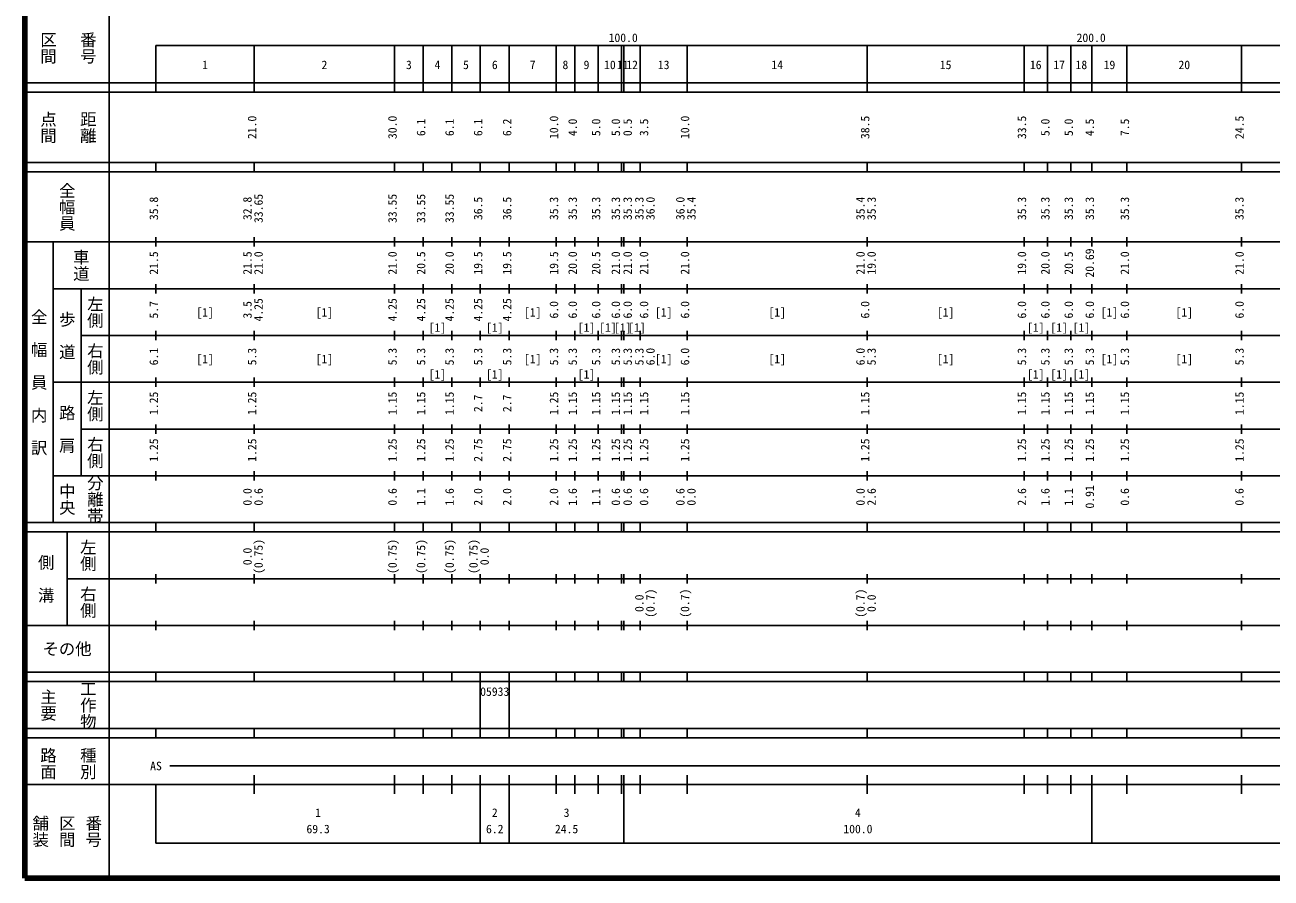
# Model space of a CAD drawing. Units: millimetres on the paper, enlarged 1000 times. Extents: x 40000 to 680000, y 20000 to 380000.
# Drawn here: x 40000 to 306292, y 20000 to 202409 of the extents above; entities that cross this region are included whole.
import ezdxf
from ezdxf.enums import TextEntityAlignment as Align

# ---------------------------------------------------------------- set-up
doc = ezdxf.new("R2010")
doc.units = ezdxf.units.MM
doc.header["$LTSCALE"] = 1000
doc.layers.add('M-TTL', color=2, linetype='Continuous', lineweight=140)
doc.layers.add('M-TTL-BAND', color=7, linetype='Continuous', lineweight=25)
doc.styles.add('@ＭＳ ゴシック', font='')
doc.styles.add('ＭＳ ゴシック', font='')
doc.styles.get('@ＭＳ ゴシック').set_extended_font_data('@MS Gothic')
doc.styles.get('ＭＳ ゴシック').set_extended_font_data('MS Gothic')

msp = doc.modelspace()

# ---------------------------------------------------------------- linework, layer by layer
at = {"layer": 'M-TTL'}
for p, q in [((40000, 380000), (40000, 20000)), ((40000, 20000), (680000, 20000))]:
    msp.add_line(p, q, dxfattribs=at)
at = {"layer": 'M-TTL-BAND'}
for p, q in [((58000, 370000), (58000, 20000)), ((68000, 198000), (579000, 198000)), ((68000, 198000), (68000, 188000)), ((89000, 188000), (89000, 198000)), ((119000, 188000), (119000, 198000)), ((125100, 188000), (125100, 198000)), ((131200, 188000), (131200, 198000)), ((137300, 188000), (137300, 198000)), ((143500, 188000), (143500, 198000)), ((153500, 188000), (153500, 198000)), ((157500, 188000), (157500, 198000)), ((162500, 188000), (162500, 198000)), ((167500, 188000), (167500, 198000)), ((168000, 188000), (168000, 198000)), ((171500, 188000), (171500, 198000)), ((181500, 188000), (181500, 198000)), ((220000, 188000), (220000, 198000)), ((253500, 188000), (253500, 198000)), ((258500, 188000), (258500, 198000)), ((263500, 188000), (263500, 198000)), ((268000, 188000), (268000, 198000)), ((275500, 188000), (275500, 198000)), ((300000, 188000), (300000, 198000)), ((40000, 190000), (579000, 190000)), ((40000, 188000), (579000, 188000)), ((40000, 173000), (579000, 173000)), ((40000, 171000), (579000, 171000)), ((68000, 171000), (68000, 173000)), ((89000, 171000), (89000, 173000)), ((119000, 171000), (119000, 173000)), ((125100, 171000), (125100, 173000)), ((131200, 171000), (131200, 173000)), ((137300, 171000), (137300, 173000)), ((143500, 171000), (143500, 173000)), ((153500, 171000), (153500, 173000)), ((157500, 171000), (157500, 173000)), ((162500, 171000), (162500, 173000)), ((167500, 171000), (167500, 173000)), ((168000, 171000), (168000, 173000)), ((171500, 171000), (171500, 173000)), ((181500, 171000), (181500, 173000)), ((220000, 171000), (220000, 173000)), ((253500, 171000), (253500, 173000)), ((258500, 171000), (258500, 173000)), ((263500, 171000), (263500, 173000)), ((268000, 171000), (268000, 173000)), ((275500, 171000), (275500, 173000)), ((300000, 171000), (300000, 173000)), ((40000, 156000), (579000, 156000)), ((46000, 96000), (46000, 156000)), ((68000, 155000), (68000, 157000)), ((89000, 155000), (89000, 157000)), ((119000, 155000), (119000, 157000)), ((125100, 155000), (125100, 157000)), ((131200, 155000), (131200, 157000)), ((137300, 155000), (137300, 157000)), ((143500, 155000), (143500, 157000)), ((153500, 155000), (153500, 157000)), ((157500, 155000), (157500, 157000)), ((162500, 155000), (162500, 157000)), ((167500, 155000), (167500, 157000)), ((168000, 155000), (168000, 157000)), ((171500, 155000), (171500, 157000)), ((181500, 155000), (181500, 157000)), ((220000, 155000), (220000, 157000)), ((253500, 155000), (253500, 157000)), ((258500, 155000), (258500, 157000)), ((263500, 155000), (263500, 157000)), ((268000, 155000), (268000, 157000)), ((275500, 155000), (275500, 157000)), ((300000, 155000), (300000, 157000)), ((68000, 145000), (68000, 147000)), ((89000, 145000), (89000, 147000)), ((119000, 145000), (119000, 147000)), ((125100, 145000), (125100, 147000)), ((131200, 145000), (131200, 147000)), ((137300, 145000), (137300, 147000)), ((143500, 145000), (143500, 147000)), ((153500, 145000), (153500, 147000)), ((157500, 145000), (157500, 147000)), ((162500, 145000), (162500, 147000)), ((167500, 145000), (167500, 147000)), ((168000, 145000), (168000, 147000)), ((171500, 145000), (171500, 147000)), ((181500, 145000), (181500, 147000)), ((220000, 145000), (220000, 147000)), ((253500, 145000), (253500, 147000)), ((258500, 145000), (258500, 147000)), ((263500, 145000), (263500, 147000)), ((268000, 145000), (268000, 147000)), ((275500, 145000), (275500, 147000)), ((300000, 145000), (300000, 147000)), ((46000, 146000), (579000, 146000)), ((52000, 146000), (52000, 106000)), ((52000, 136000), (579000, 136000)), ((68000, 135000), (68000, 137000)), ((89000, 135000), (89000, 137000)), ((119000, 135000), (119000, 137000)), ((125100, 135000), (125100, 137000)), ((131200, 135000), (131200, 137000)), ((137300, 135000), (137300, 137000)), ((143500, 135000), (143500, 137000)), ((153500, 135000), (153500, 137000)), ((157500, 135000), (157500, 137000)), ((162500, 135000), (162500, 137000)), ((167500, 135000), (167500, 137000)), ((168000, 135000), (168000, 137000)), ((171500, 135000), (171500, 137000)), ((181500, 135000), (181500, 137000)), ((220000, 135000), (220000, 137000)), ((253500, 135000), (253500, 137000)), ((258500, 135000), (258500, 137000)), ((263500, 135000), (263500, 137000)), ((268000, 135000), (268000, 137000)), ((275500, 135000), (275500, 137000)), ((300000, 135000), (300000, 137000)), ((46000, 126000), (579000, 126000)), ((68000, 125000), (68000, 127000)), ((89000, 125000), (89000, 127000)), ((119000, 125000), (119000, 127000)), ((125100, 125000), (125100, 127000)), ((131200, 125000), (131200, 127000)), ((137300, 125000), (137300, 127000)), ((143500, 125000), (143500, 127000)), ((153500, 125000), (153500, 127000)), ((157500, 125000), (157500, 127000)), ((162500, 125000), (162500, 127000)), ((167500, 125000), (167500, 127000)), ((168000, 125000), (168000, 127000)), ((171500, 125000), (171500, 127000)), ((181500, 125000), (181500, 127000)), ((220000, 125000), (220000, 127000)), ((253500, 125000), (253500, 127000)), ((258500, 125000), (258500, 127000)), ((263500, 125000), (263500, 127000)), ((268000, 125000), (268000, 127000)), ((275500, 125000), (275500, 127000)), ((300000, 125000), (300000, 127000)), ((52000, 116000), (579000, 116000)), ((68000, 115000), (68000, 117000)), ((89000, 115000), (89000, 117000)), ((119000, 115000), (119000, 117000)), ((125100, 115000), (125100, 117000)), ((131200, 115000), (131200, 117000)), ((137300, 115000), (137300, 117000)), ((143500, 115000), (143500, 117000)), ((153500, 115000), (153500, 117000)), ((157500, 115000), (157500, 117000)), ((162500, 115000), (162500, 117000)), ((167500, 115000), (167500, 117000)), ((168000, 115000), (168000, 117000)), ((171500, 115000), (171500, 117000)), ((181500, 115000), (181500, 117000)), ((220000, 115000), (220000, 117000)), ((253500, 115000), (253500, 117000)), ((258500, 115000), (258500, 117000)), ((263500, 115000), (263500, 117000)), ((268000, 115000), (268000, 117000)), ((275500, 115000), (275500, 117000)), ((300000, 115000), (300000, 117000)), ((68000, 105000), (68000, 107000)), ((89000, 105000), (89000, 107000)), ((119000, 105000), (119000, 107000)), ((125100, 105000), (125100, 107000)), ((131200, 105000), (131200, 107000)), ((137300, 105000), (137300, 107000)), ((143500, 105000), (143500, 107000)), ((153500, 105000), (153500, 107000)), ((157500, 105000), (157500, 107000)), ((162500, 105000), (162500, 107000)), ((167500, 105000), (167500, 107000)), ((168000, 105000), (168000, 107000)), ((171500, 105000), (171500, 107000)), ((181500, 105000), (181500, 107000)), ((220000, 105000), (220000, 107000)), ((253500, 105000), (253500, 107000)), ((258500, 105000), (258500, 107000)), ((263500, 105000), (263500, 107000)), ((268000, 105000), (268000, 107000)), ((275500, 105000), (275500, 107000)), ((300000, 105000), (300000, 107000)), ((46000, 106000), (579000, 106000)), ((40000, 96000), (579000, 96000)), ((68000, 94000), (68000, 96000)), ((89000, 94000), (89000, 96000)), ((119000, 94000), (119000, 96000)), ((125100, 94000), (125100, 96000)), ((131200, 94000), (131200, 96000)), ((137300, 94000), (137300, 96000)), ((143500, 94000), (143500, 96000)), ((153500, 94000), (153500, 96000)), ((157500, 94000), (157500, 96000)), ((162500, 94000), (162500, 96000)), ((167500, 94000), (167500, 96000)), ((168000, 94000), (168000, 96000)), ((171500, 94000), (171500, 96000)), ((181500, 94000), (181500, 96000)), ((220000, 94000), (220000, 96000)), ((253500, 94000), (253500, 96000)), ((258500, 94000), (258500, 96000)), ((263500, 94000), (263500, 96000)), ((268000, 94000), (268000, 96000)), ((275500, 94000), (275500, 96000)), ((300000, 94000), (300000, 96000)), ((40000, 94000), (579000, 94000)), ((49000, 94000), (49000, 74000)), ((49000, 84000), (579000, 84000)), ((68000, 83000), (68000, 85000)), ((89000, 83000), (89000, 85000)), ((119000, 83000), (119000, 85000)), ((125100, 83000), (125100, 85000)), ((131200, 83000), (131200, 85000)), ((137300, 83000), (137300, 85000)), ((143500, 83000), (143500, 85000)), ((153500, 83000), (153500, 85000)), ((157500, 83000), (157500, 85000)), ((162500, 83000), (162500, 85000)), ((167500, 83000), (167500, 85000)), ((168000, 83000), (168000, 85000)), ((171500, 83000), (171500, 85000)), ((181500, 83000), (181500, 85000)), ((220000, 83000), (220000, 85000)), ((253500, 83000), (253500, 85000)), ((258500, 83000), (258500, 85000)), ((263500, 83000), (263500, 85000)), ((268000, 83000), (268000, 85000)), ((275500, 83000), (275500, 85000)), ((300000, 83000), (300000, 85000)), ((68000, 73000), (68000, 75000)), ((89000, 73000), (89000, 75000)), ((119000, 73000), (119000, 75000)), ((125100, 73000), (125100, 75000)), ((131200, 73000), (131200, 75000)), ((137300, 73000), (137300, 75000)), ((143500, 73000), (143500, 75000)), ((153500, 73000), (153500, 75000)), ((157500, 73000), (157500, 75000)), ((162500, 73000), (162500, 75000)), ((167500, 73000), (167500, 75000)), ((168000, 73000), (168000, 75000)), ((171500, 73000), (171500, 75000)), ((181500, 73000), (181500, 75000)), ((220000, 73000), (220000, 75000)), ((253500, 73000), (253500, 75000)), ((258500, 73000), (258500, 75000)), ((263500, 73000), (263500, 75000)), ((268000, 73000), (268000, 75000)), ((275500, 73000), (275500, 75000)), ((300000, 73000), (300000, 75000)), ((40000, 74000), (579000, 74000)), ((40000, 64000), (579000, 64000)), ((68000, 62000), (68000, 64000)), ((89000, 62000), (89000, 64000)), ((119000, 62000), (119000, 64000)), ((125100, 62000), (125100, 64000)), ((131200, 62000), (131200, 64000)), ((137300, 62000), (137300, 64000)), ((143500, 62000), (143500, 64000)), ((153500, 62000), (153500, 64000)), ((157500, 62000), (157500, 64000)), ((162500, 62000), (162500, 64000)), ((167500, 62000), (167500, 64000)), ((168000, 62000), (168000, 64000)), ((171500, 62000), (171500, 64000)), ((181500, 62000), (181500, 64000)), ((220000, 62000), (220000, 64000)), ((253500, 62000), (253500, 64000)), ((258500, 62000), (258500, 64000)), ((263500, 62000), (263500, 64000)), ((268000, 62000), (268000, 64000)), ((275500, 62000), (275500, 64000)), ((300000, 62000), (300000, 64000)), ((40000, 62000), (579000, 62000)), ((137300, 52000), (137300, 62000)), ((143500, 52000), (143500, 62000)), ((40000, 52000), (579000, 52000)), ((68000, 50000), (68000, 52000)), ((89000, 50000), (89000, 52000)), ((119000, 50000), (119000, 52000)), ((125100, 50000), (125100, 52000)), ((131200, 50000), (131200, 52000)), ((137300, 50000), (137300, 52000)), ((143500, 50000), (143500, 52000)), ((153500, 50000), (153500, 52000)), ((157500, 50000), (157500, 52000)), ((162500, 50000), (162500, 52000)), ((167500, 50000), (167500, 52000)), ((168000, 50000), (168000, 52000)), ((171500, 50000), (171500, 52000)), ((181500, 50000), (181500, 52000)), ((220000, 50000), (220000, 52000)), ((253500, 50000), (253500, 52000)), ((258500, 50000), (258500, 52000)), ((263500, 50000), (263500, 52000)), ((268000, 50000), (268000, 52000)), ((275500, 50000), (275500, 52000)), ((300000, 50000), (300000, 52000)), ((40000, 50000), (579000, 50000)), ((71000, 44000), (565000, 44000)), ((40000, 40000), (579000, 40000)), ((68000, 40000), (68000, 27500)), ((89000, 38000), (89000, 42000)), ((119000, 38000), (119000, 42000)), ((125100, 38000), (125100, 42000)), ((131200, 38000), (131200, 42000)), ((137300, 27500), (137300, 42000)), ((143500, 27500), (143500, 42000)), ((153500, 38000), (153500, 42000)), ((157500, 38000), (157500, 42000)), ((162500, 38000), (162500, 42000)), ((167500, 38000), (167500, 42000)), ((168000, 27500), (168000, 42000)), ((171500, 38000), (171500, 42000)), ((181500, 38000), (181500, 42000)), ((220000, 38000), (220000, 42000)), ((253500, 38000), (253500, 42000)), ((258500, 38000), (258500, 42000)), ((263500, 38000), (263500, 42000)), ((268000, 27500), (268000, 42000)), ((275500, 38000), (275500, 42000)), ((300000, 38000), (300000, 42000)), ((68000, 27500), (579000, 27500))]:
    msp.add_line(p, q, dxfattribs=at)

# ---------------------------------------------------------------- texts
at = {"layer": 'M-TTL-BAND', "style": '@ＭＳ ゴシック'}
for s, p in [('区間', (45000, 197500)), ('番号', (53500, 197500)), ('点間', (45000, 180500)), ('距離', (53500, 180500)), ('全幅員', (49000, 163500)), ('車道', (52000, 151000)), ('左側', (55000, 141000)), ('全\u3000幅\u3000員\u3000内\u3000訳', (43000, 126000)), ('歩\u3000道', (49000, 136000)), ('右側', (55000, 131000)), ('左側', (55000, 121000)), ('路\u3000肩', (49000, 116000)), ('右側', (55000, 111000)), ('中央', (49000, 101000)), ('分離帯', (55000, 101000)), ('左側', (53500, 89000)), ('側\u3000溝', (44500, 84000)), ('右側', (53500, 79000)), ('工作物', (53500, 57000)), ('主要', (45000, 57000)), ('路面', (45000, 44500)), ('種別', (53500, 44500)), ('舗装', (43333, 30000)), ('区間', (49000, 30000)), ('番号', (54667, 30000))]:
    msp.add_text(s, height=2566, rotation=270, dxfattribs=at).set_placement(p, align=Align.MIDDLE_CENTER)
at = {"layer": 'M-TTL-BAND', "style": 'ＭＳ ゴシック'}
for s, p in [('100.0', (167844, 198195)), ('200.0', (267844, 198195)), ('1', (78500, 192405)), ('2', (104000, 192405)), ('3', (122050, 192405)), ('4', (128150, 192405)), ('5', (134250, 192405)), ('6', (140400, 192405)), ('7', (148500, 192405)), ('8', (155500, 192405)), ('9', (160000, 192405)), ('10', (165000, 192405)), ('11', (167750, 192405)), ('12', (169750, 192405)), ('13', (176500, 192405)), ('14', (200750, 192405)), ('15', (236750, 192405)), ('16', (256000, 192405)), ('17', (261000, 192405)), ('18', (265750, 192405)), ('19', (271750, 192405)), ('20', (287750, 192405)), ('[1]', (78500, 139500)), ('[1]', (104000, 139500)), ('[1]', (148500, 139500)), ('[1]', (176500, 139500)), ('[1]', (200750, 139500)), ('[1]', (236750, 139500)), ('[1]', (271750, 139500)), ('[1]', (287750, 139500)), ('[1]', (128150, 136243)), ('[1]', (140400, 136243)), ('[1]', (160000, 136243)), ('[1]', (164572, 136243)), ('[1]', (167727, 136243)), ('[1]', (170784, 136243)), ('[1]', (256000, 136243)), ('[1]', (261000, 136243)), ('[1]', (265750, 136243)), ('[1]', (78500, 129500)), ('[1]', (104000, 129500)), ('[1]', (148500, 129500)), ('[1]', (176500, 129500)), ('[1]', (200750, 129500)), ('[1]', (236750, 129500)), ('[1]', (271750, 129500)), ('[1]', (287750, 129500)), ('[1]', (128150, 126243)), ('[1]', (140400, 126243)), ('[1]', (160000, 126243)), ('[1]', (256000, 126243)), ('[1]', (261000, 126243)), ('[1]', (265750, 126243)), ('AS', (68000, 42500)), ('1', (102650, 32523)), ('2', (140400, 32523)), ('3', (155750, 32523)), ('4', (218000, 32523)), ('69.3', (102650, 29033)), ('6.2', (140400, 29033)), ('24.5', (155750, 29033)), ('100.0', (218000, 29033))]:
    msp.add_text(s, height=1833, dxfattribs=at).set_placement(p, align=Align.BOTTOM_CENTER)
for s, p in [('21.0', (90000, 180500)), ('30.0', (120000, 180500)), ('6.1', (126100, 180500)), ('6.1', (132200, 180500)), ('6.1', (138300, 180500)), ('6.2', (144500, 180500)), ('10.0', (154500, 180500)), ('4.0', (158500, 180500)), ('5.0', (163500, 180500)), ('5.0', (167722, 180500)), ('0.5', (170244, 180500)), ('3.5', (173744, 180500)), ('10.0', (182500, 180500)), ('38.5', (221000, 180500)), ('33.5', (254500, 180500)), ('5.0', (259500, 180500)), ('5.0', (264500, 180500)), ('4.5', (269000, 180500)), ('7.5', (276500, 180500)), ('24.5', (301000, 180500)), ('35.8', (69000, 163174)), ('32.8', (89000, 163174)), ('33.65', (91370, 163174)), ('33.55', (120000, 163174)), ('33.55', (126100, 163174)), ('33.55', (132200, 163174)), ('36.5', (138300, 163174)), ('36.5', (144500, 163174)), ('35.3', (154500, 163174)), ('35.3', (158500, 163174)), ('35.3', (163500, 163174)), ('35.3', (167722, 163174)), ('35.3', (170244, 163174)), ('35.3', (172744, 163174)), ('36.0', (175114, 163174)), ('36.0', (181500, 163174)), ('35.4', (183870, 163174)), ('35.4', (220000, 163174)), ('35.3', (222370, 163174)), ('35.3', (254500, 163174)), ('35.3', (259500, 163174)), ('35.3', (264500, 163174)), ('35.3', (269000, 163174)), ('35.3', (276500, 163174)), ('35.3', (300972, 163174)), ('20.69', (269000, 151500)), ('21.5', (69000, 151500)), ('21.5', (89000, 151500)), ('21.0', (91370, 151500)), ('21.0', (120000, 151500)), ('20.5', (126100, 151500)), ('20.0', (132200, 151500)), ('19.5', (138300, 151500)), ('19.5', (144500, 151500)), ('19.5', (154500, 151500)), ('20.0', (158500, 151500)), ('20.5', (163500, 151500)), ('21.0', (167722, 151500)), ('21.0', (170244, 151500)), ('21.0', (173744, 151500)), ('21.0', (182500, 151500)), ('21.0', (220000, 151500)), ('19.0', (222370, 151500)), ('19.0', (254500, 151500)), ('20.0', (259500, 151500)), ('20.5', (264500, 151500)), ('21.0', (276500, 151500)), ('21.0', (301000, 151500)), ('4.25', (91370, 141500)), ('4.25', (120000, 141500)), ('4.25', (126100, 141500)), ('4.25', (132200, 141500)), ('4.25', (138300, 141500)), ('4.25', (144500, 141500)), ('5.7', (69000, 141500)), ('3.5', (89000, 141500)), ('6.0', (154500, 141500)), ('6.0', (158500, 141500)), ('6.0', (163500, 141500)), ('6.0', (167722, 141500)), ('6.0', (170244, 141500)), ('6.0', (173744, 141500)), ('6.0', (182500, 141500)), ('6.0', (221000, 141500)), ('6.0', (254500, 141500)), ('6.0', (259500, 141500)), ('6.0', (264500, 141500)), ('6.0', (269000, 141500)), ('6.0', (276500, 141500)), ('6.0', (301000, 141500)), ('6.1', (69000, 131500)), ('5.3', (90000, 131500)), ('5.3', (120000, 131500)), ('5.3', (126100, 131500)), ('5.3', (132200, 131500)), ('5.3', (138300, 131500)), ('5.3', (144500, 131500)), ('5.3', (154500, 131500)), ('5.3', (158500, 131500)), ('5.3', (163500, 131500)), ('5.3', (167722, 131500)), ('5.3', (170244, 131500)), ('5.3', (172744, 131500)), ('6.0', (175114, 131500)), ('6.0', (182500, 131500)), ('6.0', (220000, 131500)), ('5.3', (222370, 131500)), ('5.3', (254500, 131500)), ('5.3', (259500, 131500)), ('5.3', (264500, 131500)), ('5.3', (269000, 131500)), ('5.3', (276500, 131500)), ('5.3', (301000, 131500)), ('1.25', (69000, 121500)), ('1.25', (90000, 121500)), ('1.15', (120000, 121500)), ('1.15', (126100, 121500)), ('1.15', (132200, 121500)), ('2.7', (138300, 121500)), ('2.7', (144500, 121500)), ('1.25', (154500, 121500)), ('1.15', (158500, 121500)), ('1.15', (163500, 121500)), ('1.15', (167722, 121500)), ('1.15', (170244, 121500)), ('1.15', (173744, 121500)), ('1.15', (182500, 121500)), ('1.15', (221000, 121500)), ('1.15', (254500, 121500)), ('1.15', (259500, 121500)), ('1.15', (264500, 121500)), ('1.15', (269000, 121500)), ('1.15', (276500, 121500)), ('1.15', (301000, 121500)), ('1.25', (69000, 111500)), ('1.25', (90000, 111500)), ('1.25', (120000, 111500)), ('1.25', (126100, 111500)), ('1.25', (132200, 111500)), ('2.75', (138300, 111500)), ('2.75', (144500, 111500)), ('1.25', (154500, 111500)), ('1.25', (158500, 111500)), ('1.25', (163500, 111500)), ('1.25', (167722, 111500)), ('1.25', (170244, 111500)), ('1.25', (173744, 111500)), ('1.25', (182500, 111500)), ('1.25', (221000, 111500)), ('1.25', (254500, 111500)), ('1.25', (259500, 111500)), ('1.25', (264500, 111500)), ('1.25', (269000, 111500)), ('1.25', (276500, 111500)), ('1.25', (301000, 111500)), ('0.91', (269000, 101500)), ('0.0', (89000, 101500)), ('0.6', (91370, 101500)), ('0.6', (120000, 101500)), ('1.1', (126100, 101500)), ('1.6', (132200, 101500)), ('2.0', (138300, 101500)), ('2.0', (144500, 101500)), ('2.0', (154500, 101500)), ('1.6', (158500, 101500)), ('1.1', (163500, 101500)), ('0.6', (167722, 101500)), ('0.6', (170244, 101500)), ('0.6', (173744, 101500)), ('0.6', (181500, 101500)), ('0.0', (183870, 101500)), ('0.0', (220000, 101500)), ('2.6', (222370, 101500)), ('2.6', (254500, 101500)), ('1.6', (259500, 101500)), ('1.1', (264500, 101500)), ('0.6', (276500, 101500)), ('0.6', (300972, 101500)), ('(0.75)', (91370, 88764)), ('(0.75)', (120000, 88764)), ('(0.75)', (126100, 88764)), ('(0.75)', (132200, 88764)), ('(0.75)', (137300, 88764)), ('0.0', (89000, 88764)), ('0.0', (139670, 88764)), ('0.0', (172744, 78764)), ('(0.7)', (175114, 78764)), ('(0.7)', (182500, 78764)), ('(0.7)', (220000, 78764)), ('0.0', (222370, 78764))]:
    msp.add_text(s, height=1833, rotation=90, dxfattribs=at).set_placement(p, align=Align.BOTTOM_CENTER)
msp.add_text('その他', height=2566, dxfattribs=at).set_placement((49000, 69000), align=Align.MIDDLE_CENTER)
msp.add_text('05933', height=1833, dxfattribs=at).set_placement((137275, 58405), align=Align.BOTTOM_LEFT)

doc.saveas('drawing.dxf')
